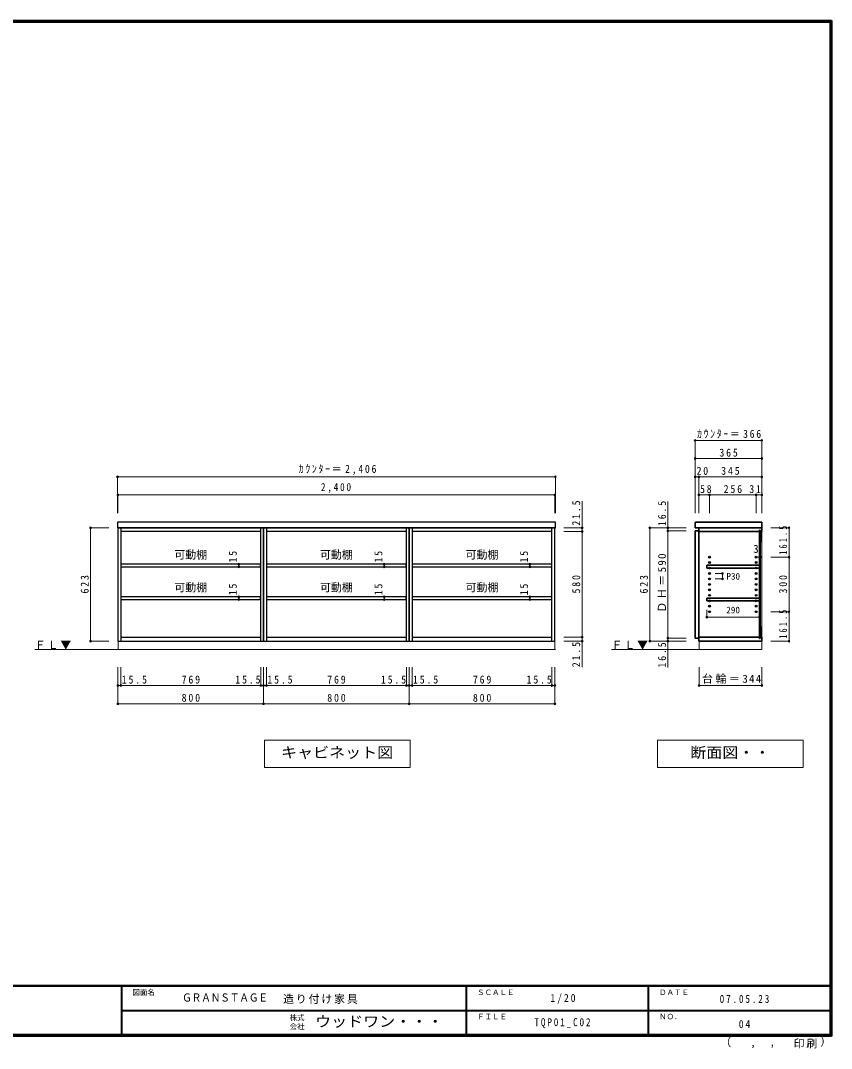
# Model space of a CAD drawing. Units: millimetres at full size, sheet at 1:20. Extents: x -4000 to 3800, y -2865 to 2783.
# Drawn here: x -655 to 3800, y -2865 to 2783 of the extents above; entities that cross this region are included whole.
import ezdxf
from ezdxf.enums import TextEntityAlignment as Align

# ---------------------------------------------------------------- set-up
doc = ezdxf.new("R2010")
doc.units = ezdxf.units.MM
doc.header["$LTSCALE"] = 20
doc.header["$PDMODE"] = 32
doc.header["$PDSIZE"] = 10
for name, color, linetype, lineweight in [('0-1_本体', 3, 'Continuous', 25), ('0-2_扉', 3, 'Continuous', 25), ('0-4_棚', 3, 'Continuous', 25), ('0-6_カウンター', 3, 'Continuous', 25), ('0-8_ ＦＬ', 7, 'Continuous', 18), ('0-A_文字', 7, 'Continuous', 18), ('0-B_寸法', 7, 'Continuous', 9), ('F-1_枠', 6, 'Continuous', 40)]:
    doc.layers.add(name, color=color, linetype=linetype, lineweight=lineweight)
doc.layers.add('0-5_ダボ', color=7, linetype='Continuous')
doc.layers.add('F-A_文字', color=7, linetype='Continuous')
doc.styles.add('HG明朝B', font='')
doc.styles.add('ＭＳ ゴシック', font='')
doc.styles.get('HG明朝B').set_extended_font_data('HG明朝B')
doc.styles.get('ＭＳ ゴシック').set_extended_font_data('MS Gothic')

msp = doc.modelspace()

# ---------------------------------------------------------------- linework, layer by layer
at = {"layer": '0-1_本体'}
for p, q in [((-104.25, -3.33), (-104.25, -626.33)), ((664.75, -24.83), (-104.25, -24.83)), ((664.75, -626.33), (664.75, -3.33)), ((680.25, -626.33), (680.25, -3.33)), ((695.75, -3.33), (695.75, -626.33)), ((1464.75, -24.83), (695.75, -24.83)), ((1464.75, -626.33), (1464.75, -3.33)), ((1480.25, -626.33), (1480.25, -3.33)), ((1495.75, -3.33), (1495.75, -626.33)), ((2264.75, -24.83), (1495.75, -24.83)), ((2264.75, -626.33), (2264.75, -3.33)), ((2280.25, -626.33), (2280.25, -3.33)), ((-104.25, -604.83), (664.75, -604.83)), ((695.75, -604.83), (1464.75, -604.83)), ((1495.75, -604.83), (2264.75, -604.83)), ((-119.75, -626.33), (680.25, -626.33)), ((680.25, -626.33), (1480.25, -626.33)), ((1480.25, -626.33), (2280.25, -626.33))]:
    msp.add_line(p, q, dxfattribs=at)
at = {"layer": '0-1_本体', "color": 2, "lineweight": 35}
for p, q in [((3071.89, -24.33), (3404.89, -24.33)), ((3404.89, -612.33), (3404.89, -17.33)), ((3407.89, -24.33), (3416.89, -24.33)), ((3071.89, -605.33), (3071.89, -626.33)), ((3404.89, -605.33), (3071.89, -605.33)), ((3407.89, -612.33), (3404.89, -612.33)), ((3416.89, -605.33), (3407.89, -605.33))]:
    msp.add_line(p, q, dxfattribs=at)
at = {"layer": '0-1_本体', "color": 7, "lineweight": 18}
for p, q in [((3416.89, -24.33), (3416.89, -605.33)), ((3072.89, -626.33), (3072.89, -673.33)), ((3416.89, -626.33), (3072.89, -626.33)), ((3072.89, -673.33), (3416.89, -673.33)), ((3416.89, -673.33), (3416.89, -626.33))]:
    msp.add_line(p, q, dxfattribs=at)
at = {"layer": '0-1_本体'}
for points in [[(680.25, -3.33), (-119.75, -3.33), (-119.75, -626.33)], [(1480.25, -3.33), (680.25, -3.33), (680.25, -626.33)], [(2280.25, -3.33), (1480.25, -3.33), (1480.25, -626.33)]]:
    msp.add_lwpolyline(points, dxfattribs=at)
at = {"layer": '0-1_本体', "color": 2, "lineweight": 35}
for points in [[(3416.89, -24.33), (3416.89, -3.33), (3071.89, -3.33), (3071.89, -24.33)], [(3407.89, -612.33), (3407.89, -17.33), (3404.89, -17.33)], [(3071.89, -626.33), (3416.89, -626.33), (3416.89, -605.33)]]:
    msp.add_lwpolyline(points, dxfattribs=at)
at = {"layer": '0-1_本体', "color": 7, "lineweight": 18}
msp.add_lwpolyline([(-119.25, -626.33), (2279.75, -626.33), (2279.75, -673.33), (-119.25, -673.33)], close=True, dxfattribs=at)
at = {"layer": '0-2_扉', "color": 2, "lineweight": 35}
for p, q in [((3051.89, -19.83), (3051.89, -609.83)), ((3051.89, -19.83), (3071.89, -19.83)), ((3071.89, -19.83), (3071.89, -609.83)), ((3051.89, -609.83), (3071.89, -609.83))]:
    msp.add_line(p, q, dxfattribs=at)
at = {"layer": '0-4_棚'}
for p, q in [((-103.25, -203.33), (-103.25, -218.33)), ((663.75, -203.33), (-103.25, -203.33)), ((-103.25, -218.33), (663.75, -218.33)), ((663.75, -218.33), (663.75, -203.33)), ((696.75, -203.33), (696.75, -218.33)), ((1463.75, -203.33), (696.75, -203.33)), ((696.75, -218.33), (1463.75, -218.33)), ((1463.75, -218.33), (1463.75, -203.33)), ((1496.75, -203.33), (1496.75, -218.33)), ((2263.75, -203.33), (1496.75, -203.33)), ((1496.75, -218.33), (2263.75, -218.33)), ((2263.75, -218.33), (2263.75, -203.33)), ((-103.25, -383.33), (-103.25, -398.33)), ((663.75, -383.33), (-103.25, -383.33)), ((663.75, -398.33), (663.75, -383.33)), ((696.75, -383.33), (696.75, -398.33)), ((1463.75, -383.33), (696.75, -383.33)), ((1463.75, -398.33), (1463.75, -383.33)), ((1496.75, -383.33), (1496.75, -398.33)), ((2263.75, -383.33), (1496.75, -383.33)), ((2263.75, -398.33), (2263.75, -383.33)), ((-103.25, -398.33), (663.75, -398.33)), ((696.75, -398.33), (1463.75, -398.33)), ((1496.75, -398.33), (2263.75, -398.33))]:
    msp.add_line(p, q, dxfattribs=at)
at = {"layer": '0-4_棚', "color": 2, "lineweight": 35}
for p, q in [((3114.89, -209.83), (3404.89, -209.83)), ((3114.89, -224.83), (3114.89, -209.83)), ((3404.89, -224.83), (3114.89, -224.83)), ((3404.89, -209.83), (3404.89, -224.83)), ((3114.89, -389.83), (3404.89, -389.83)), ((3114.89, -404.83), (3114.89, -389.83)), ((3404.89, -389.83), (3404.89, -404.83)), ((3404.89, -404.83), (3114.89, -404.83))]:
    msp.add_line(p, q, dxfattribs=at)
at = {"layer": '0-5_ダボ'}
for p in [(3129.89, -164.83), (3385.89, -164.83), (3129.89, -194.83), (3129.89, -224.83), (3385.89, -194.83), (3385.89, -224.83), (3129.89, -254.83), (3129.89, -284.83), (3385.89, -254.83), (3385.89, -284.83), (3129.89, -314.83), (3385.89, -314.83), (3129.89, -344.83), (3129.89, -374.83), (3385.89, -344.83), (3385.89, -374.83), (3129.89, -404.83), (3129.89, -434.83), (3385.89, -404.83), (3385.89, -434.83), (3129.89, -464.83), (3385.89, -464.83)]:
    msp.add_point(p, dxfattribs=at)
at = {"layer": '0-6_カウンター'}
for p, q in [((-122.75, 26.67), (-122.75, -3.33)), ((2283.25, 26.67), (-122.75, 26.67)), ((2283.25, -3.33), (2283.25, 26.67)), ((-122.75, -3.33), (2283.25, -3.33)), ((3407.89, -24.33), (3407.89, -79.33)), ((3416.89, -24.33), (3407.89, -24.33)), ((3416.89, -79.33), (3416.89, -24.33)), ((3407.89, -79.33), (3416.89, -79.33)), ((3407.89, -550.33), (3407.89, -605.33)), ((3416.89, -550.33), (3407.89, -550.33)), ((3416.89, -605.33), (3416.89, -550.33)), ((3407.89, -605.33), (3416.89, -605.33))]:
    msp.add_line(p, q, dxfattribs=at)
at = {"layer": '0-6_カウンター', "color": 2, "lineweight": 35}
for p, q in [((3050.89, 25.25), (3052.3, 26.67)), ((3050.89, 25.25), (3050.89, -3.33)), ((3052.3, 26.67), (3416.89, 26.67))]:
    msp.add_line(p, q, dxfattribs=at)
at = {"layer": '0-6_カウンター', "color": 7, "lineweight": 18}
for p, q in [((3407.89, -79.33), (3416.89, -24.33)), ((3407.89, -605.33), (3416.89, -550.33))]:
    msp.add_line(p, q, dxfattribs=at)
at = {"layer": '0-6_カウンター', "color": 2, "lineweight": 35}
msp.add_lwpolyline([(3416.89, 26.67), (3416.89, -3.33), (3050.89, -3.33)], dxfattribs=at)
at = {"layer": '0-8_ ＦＬ'}
for p, q in [((-576.75, -673.33), (2283.25, -673.33)), ((2591.89, -673.33), (3416.89, -673.33))]:
    msp.add_line(p, q, dxfattribs=at)
at = {"layer": '0-A_文字'}
for p, q in [((686.25, -1170.33), (686.25, -1320.33)), ((1486.25, -1170.33), (686.25, -1170.33)), ((1486.25, -1320.33), (1486.25, -1170.33)), ((2844.39, -1170.33), (2844.39, -1320.33)), ((3644.39, -1170.33), (2844.39, -1170.33)), ((3644.39, -1320.33), (3644.39, -1170.33)), ((686.25, -1320.33), (1486.25, -1320.33)), ((2844.39, -1320.33), (3644.39, -1320.33))]:
    msp.add_line(p, q, dxfattribs=at)
at = {"layer": '0-B_寸法', "color": 4}
for p, q in [((3416.89, 476.67), (3050.89, 476.67)), ((3050.89, 476.67), (3050.89, 76.67)), ((3416.89, 476.67), (3416.89, 76.67)), ((3051.89, 376.67), (3051.89, 76.67)), ((3051.89, 376.67), (3416.89, 376.67)), ((3416.89, 376.67), (3416.89, 76.67)), ((-122.75, 276.67), (2283.25, 276.67)), ((-122.75, 276.67), (-122.75, 76.67)), ((2283.25, 276.67), (2283.25, 76.67)), ((3071.89, 276.67), (3051.89, 276.67)), ((3071.89, 276.67), (3071.89, 76.67)), ((3416.89, 276.67), (3071.89, 276.67)), ((2280.25, 176.67), (-119.75, 176.67)), ((-119.75, 176.67), (-119.75, 76.67)), ((2280.25, 176.67), (2280.25, 76.67)), ((3129.89, 176.67), (3071.89, 176.67)), ((3385.89, 176.67), (3129.89, 176.67)), ((3129.89, 176.67), (3129.89, 76.67)), ((3416.89, 176.67), (3385.89, 176.67)), ((3385.89, 176.67), (3385.89, 76.67)), ((2430.25, -769.77), (2430.25, 142.99)), ((2901.89, 141.05), (2901.89, -19.83)), ((-269.75, -3.33), (-269.75, -626.33)), ((-269.75, -3.33), (-169.75, -3.33)), ((2430.25, -3.33), (2330.25, -3.33)), ((2430.25, -24.83), (2330.25, -24.83)), ((2801.89, -3.33), (3001.89, -3.33)), ((2801.89, -3.33), (2801.89, -626.33)), ((2901.89, -19.83), (3001.89, -19.83)), ((2901.89, -19.83), (2901.89, -609.83)), ((3566.89, -3.33), (3466.89, -3.33)), ((3566.89, -3.33), (3566.89, -164.83)), ((3404.89, -164.83), (3407.89, -164.83)), ((3566.89, -164.83), (3466.89, -164.83)), ((3566.89, -164.83), (3566.89, -464.83)), ((543.66, -203.33), (443.66, -203.33)), ((543.66, -218.33), (443.66, -218.33)), ((543.66, -203.33), (543.66, -218.33)), ((1343.66, -203.33), (1243.66, -203.33)), ((1343.66, -218.33), (1243.66, -218.33)), ((1343.66, -203.33), (1343.66, -218.33)), ((2143.66, -203.33), (2043.66, -203.33)), ((2143.66, -218.33), (2043.66, -218.33)), ((2143.66, -203.33), (2143.66, -218.33)), ((3200.89, -254.83), (3160.89, -254.83)), ((3200.89, -254.83), (3200.89, -284.83)), ((3200.89, -284.83), (3160.89, -284.83)), ((543.66, -383.33), (443.66, -383.33)), ((543.66, -383.33), (543.66, -398.33)), ((1343.66, -383.33), (1243.66, -383.33)), ((1343.66, -383.33), (1343.66, -398.33)), ((2143.66, -383.33), (2043.66, -383.33)), ((2143.66, -383.33), (2143.66, -398.33)), ((543.66, -398.33), (443.66, -398.33)), ((1343.66, -398.33), (1243.66, -398.33)), ((2143.66, -398.33), (2043.66, -398.33)), ((3114.89, -494.83), (3114.89, -454.83)), ((3114.89, -494.83), (3404.89, -494.83)), ((3404.89, -494.83), (3404.89, -454.83)), ((3566.89, -464.83), (3466.89, -464.83)), ((3566.89, -464.83), (3566.89, -626.33)), ((2430.25, -604.83), (2330.25, -604.83)), ((2901.89, -609.83), (3001.89, -609.83)), ((2901.89, -609.83), (2901.89, -771.71)), ((-269.75, -626.33), (-169.75, -626.33)), ((2430.25, -626.33), (2330.25, -626.33)), ((2801.89, -626.33), (3001.89, -626.33)), ((3566.89, -626.33), (3466.89, -626.33)), ((-119.75, -870.33), (-119.75, -770.33)), ((-119.75, -970.33), (-119.75, -770.33)), ((-104.25, -870.33), (-104.25, -770.33)), ((664.75, -870.33), (664.75, -770.33)), ((680.25, -870.33), (680.25, -770.33)), ((680.25, -870.33), (680.25, -770.33)), ((680.25, -970.33), (680.25, -770.33)), ((695.75, -870.33), (695.75, -770.33)), ((1464.75, -870.33), (1464.75, -770.33)), ((1480.25, -870.33), (1480.25, -770.33)), ((1480.25, -870.33), (1480.25, -770.33)), ((1480.25, -970.33), (1480.25, -770.33)), ((1495.75, -870.33), (1495.75, -770.33)), ((2264.75, -870.33), (2264.75, -770.33)), ((2280.25, -870.33), (2280.25, -770.33)), ((2280.25, -970.33), (2280.25, -770.33)), ((3072.89, -870.33), (3072.89, -770.33)), ((3416.89, -870.33), (3416.89, -770.33)), ((-119.75, -870.33), (-104.25, -870.33)), ((-104.25, -870.33), (664.75, -870.33)), ((664.75, -870.33), (680.25, -870.33)), ((680.25, -870.33), (695.75, -870.33)), ((695.75, -870.33), (1464.75, -870.33)), ((1464.75, -870.33), (1480.25, -870.33)), ((1480.25, -870.33), (1495.75, -870.33)), ((1495.75, -870.33), (2264.75, -870.33)), ((2264.75, -870.33), (2280.25, -870.33)), ((3416.89, -870.33), (3072.89, -870.33)), ((680.25, -970.33), (-119.75, -970.33)), ((1480.25, -970.33), (680.25, -970.33)), ((2280.25, -970.33), (1480.25, -970.33))]:
    msp.add_line(p, q, dxfattribs=at)
at = {"layer": '0-B_寸法'}
for p in [(3050.89, 476.67), (3416.89, 476.67), (3051.89, 376.67), (3416.89, 376.67), (-122.75, 276.67), (2283.25, 276.67), (3051.89, 276.67), (3071.89, 276.67), (3416.89, 276.67), (-119.75, 176.67), (2280.25, 176.67), (3071.89, 176.67), (3129.89, 176.67), (3385.89, 176.67), (3416.89, 176.67), (-269.75, -3.33), (2430.25, -3.33), (2801.89, -3.33), (2901.89, -3.33), (3566.89, -3.33), (2430.25, -24.83), (2901.89, -19.83), (3404.89, -164.83), (3407.89, -164.83), (3566.89, -164.83), (543.66, -203.33), (543.66, -218.33), (1343.66, -203.33), (1343.66, -218.33), (2143.66, -203.33), (2143.66, -218.33), (3200.89, -254.83), (3200.89, -284.83), (543.66, -383.33), (543.66, -398.33), (1343.66, -383.33), (1343.66, -398.33), (2143.66, -383.33), (2143.66, -398.33), (3114.89, -494.83), (3404.89, -494.83), (3566.89, -464.83), (2430.25, -604.83), (2901.89, -609.83), (-269.75, -626.33), (2430.25, -626.33), (2801.89, -626.33), (2901.89, -626.33), (3566.89, -626.33), (-119.75, -870.33), (-104.25, -870.33), (664.75, -870.33), (680.25, -870.33), (680.25, -870.33), (695.75, -870.33), (1464.75, -870.33), (1480.25, -870.33), (1480.25, -870.33), (1495.75, -870.33), (2264.75, -870.33), (2280.25, -870.33), (3072.89, -870.33), (3416.89, -870.33), (-119.75, -970.33), (680.25, -970.33), (1480.25, -970.33), (2280.25, -970.33)]:
    msp.add_point(p, dxfattribs=at)
at = {"layer": 'F-1_枠'}
for p, q in [((-4000, 2783.33), (3800, 2783.33)), ((-4000, 2780), (3800, 2780)), ((-4000, 2776.67), (3800, 2776.67)), ((3793.33, 2783.33), (3793.33, -2796.67)), ((3796.67, 2783.33), (3796.67, -2796.67)), ((3800, 2783.33), (3800, -2796.67)), ((3800, -2520), (-4000, -2520)), ((3800, -2523.33), (-4000, -2523.33)), ((-100, -2523.33), (-100, -2790)), ((1793.33, -2523.33), (1793.33, -2790)), ((2793.33, -2523.33), (2793.33, -2790)), ((-100, -2656.67), (3793.33, -2656.67)), ((3800, -2790), (-4000, -2790)), ((3800, -2793.33), (-4000, -2793.33)), ((3800, -2796.67), (-4000, -2796.67))]:
    msp.add_line(p, q, dxfattribs=at)

# ---------------------------------------------------------------- texts
at = {"layer": '0-8_ ＦＬ', "char_height": 43.99, "attachment_point": 7, "style": 'ＭＳ ゴシック'}
for insert in [(-576.75, -673.33), (2591.89, -673.33)]:
    msp.add_mtext('\\T1.17;ＦＬ▼', dxfattribs=dict(at, insert=insert))
at = {"layer": '0-A_文字', "style": 'ＭＳ ゴシック'}
for p in [(190.25, -186.94), (990.25, -186.94), (1790.25, -186.94), (190.25, -366.94), (990.25, -366.94), (1790.25, -366.94)]:
    msp.add_text('可動棚', height=43.99, dxfattribs=at).set_placement(p, align=Align.BOTTOM_LEFT)
at = {"layer": '0-A_文字', "style": 'ＭＳ ゴシック', "width": 1.1}
for s, p in [('キャビネット図', (776.25, -1285.33)), ('断面図・・', (3024.39, -1285.33))]:
    msp.add_text(s, height=58.65, dxfattribs=at).set_placement(p, align=Align.BOTTOM_LEFT)
at = {"layer": '0-B_寸法', "style": 'ＭＳ ゴシック'}
for s, height, p in [('3', 43.99, (3370.17, -154.83)), ('P30', 36.66, (3223.11, -299.83)), ('290', 36.66, (3222.39, -484.83))]:
    msp.add_text(s, height=height, dxfattribs=at).set_placement(p, align=Align.BOTTOM_LEFT)
at = {"layer": '0-B_寸法', "char_height": 43.99, "attachment_point": 7, "style": 'ＭＳ ゴシック'}
for s, insert in [('\\T1.34;\\W0.9;ｶｳﾝﾀｰ＝366', (3061.39, 486.67)), ('\\T1.38;\\W0.9;365', (3184.39, 386.67)), ('\\T1.35;\\W0.9;ｶｳﾝﾀｰ＝2,406', (872.75, 286.67)), ('\\T1.36;\\W0.9;20', (3059.03, 286.67)), ('\\T1.38;\\W0.9;345', (3194.39, 286.67)), ('\\T1.38;\\W0.85;2,400', (995.25, 186.67)), ('\\T1.36;\\W0.9;58', (3078.01, 186.67)), ('\\T1.38;\\W0.9;256', (3207.89, 186.67)), ('\\T1.36;\\W0.9;31', (3348.76, 186.67)), ('\\T1.38;\\W0.9;15.5', (-98.85, -860.33)), ('\\T1.38;\\W0.9;769', (230.25, -860.33)), ('\\T1.38;\\W0.9;15.5', (524.98, -860.33)), ('\\T1.38;\\W0.9;15.5', (701.15, -860.33)), ('\\T1.38;\\W0.9;769', (1030.25, -860.33)), ('\\T1.38;\\W0.9;15.5', (1324.98, -860.33)), ('\\T1.38;\\W0.9;15.5', (1501.15, -860.33)), ('\\T1.38;\\W0.9;769', (1830.25, -860.33)), ('\\T1.38;\\W0.9;15.5', (2124.98, -860.33)), ('\\T1.23;台輪＝344', (3089.39, -860.33)), ('\\T1.38;\\W0.9;800', (230.25, -960.33)), ('\\T1.38;\\W0.9;800', (1030.25, -960.33)), ('\\T1.38;\\W0.9;800', (1830.25, -960.33))]:
    msp.add_mtext(s, dxfattribs=dict(at, insert=insert))
at = {"layer": '0-B_寸法', "char_height": 43.99, "attachment_point": 7, "rotation": 90, "style": 'ＭＳ ゴシック'}
for s, insert in [('\\T1.38;\\W0.9;21.5', (2420.25, 7.99)), ('\\T1.38;\\W0.9;16.5', (2891.89, 6.05)), ('\\T1.53;\\W0.65;161.5', (3556.89, -151.58)), ('\\T1.36;\\W0.9;15', (533.66, -194.22)), ('\\T1.36;\\W0.9;15', (1333.66, -194.22)), ('\\T1.36;\\W0.9;15', (2133.66, -194.22)), ('\\T1.23;ＤＨ＝590', (2891.89, -469.83)), ('\\T1.38;\\W0.9;623', (-279.75, -364.83)), ('\\T1.38;\\W0.9;580', (2420.25, -364.83)), ('\\T1.38;\\W0.9;623', (2791.89, -364.83)), ('\\T1.38;\\W0.9;300', (3556.89, -364.83)), ('\\T1.36;\\W0.9;15', (533.66, -374.22)), ('\\T1.36;\\W0.9;15', (1333.66, -374.22)), ('\\T1.36;\\W0.9;15', (2133.66, -374.22)), ('\\T1.53;\\W0.65;161.5', (3556.89, -613.08)), ('\\T1.38;\\W0.9;21.5', (2420.25, -769.77)), ('\\T1.38;\\W0.9;16.5', (2891.89, -771.71))]:
    msp.add_mtext(s, dxfattribs=dict(at, insert=insert))
at = {"layer": 'F-A_文字', "style": 'ＭＳ ゴシック'}
for s, height, p in [('図面名', 29.33, (-40, -2580)), ('ＳＣＡＬＥ', 29.33, (1853.33, -2580)), ('ＤＡＴＥ', 29.33, (2853.33, -2580)), ('株式', 29.33, (823.33, -2719.33)), ('ＦＩＬＥ', 29.33, (1853.33, -2713.34)), ('ＮＯ．', 29.33, (2853.33, -2713.34)), ('会社', 29.33, (823.33, -2767.33)), ('（', 43.99, (3189.36, -2865.54)), ('）', 43.99, (3738.94, -2862.75)), (',', 43.99, (3354.18, -2865.54)), (',', 43.99, (3460.13, -2863.68))]:
    msp.add_text(s, height=height, dxfattribs=at).set_placement(p, align=Align.BOTTOM_LEFT)
at = {"layer": 'F-A_文字'}
for s, height, style, width, p in [('ＧＲＡＮＳＴＡＧＥ', 43.99, 'HG明朝B', 0.85, (233.33, -2620.53)), ('ウッドワン・・・', 58.65, 'ＭＳ ゴシック', 1.1, (963.33, -2763.34))]:
    msp.add_text(s, height=height, dxfattribs=dict(at, style=style, width=width)).set_placement(p, align=Align.BOTTOM_LEFT)
at = {"layer": 'F-A_文字', "char_height": 43.99, "attachment_point": 7, "style": 'ＭＳ ゴシック'}
for s, insert in [('\\T1.17;造り付け家具', (786.95, -2620)), ('\\T1.38;\\W0.9;1/20', (2255.83, -2620)), ('\\T1.39;\\W0.85;07.05.23', (3185.83, -2615)), ('\\T1.39;\\W0.85;TQP01_C02', (2168.33, -2753.34)), ('\\T1.36;\\W0.9;04', (3290.83, -2753.34)), ('\\T1.17;印刷', (3592.1, -2864.61))]:
    msp.add_mtext(s, dxfattribs=dict(at, insert=insert))

doc.saveas('drawing.dxf')
